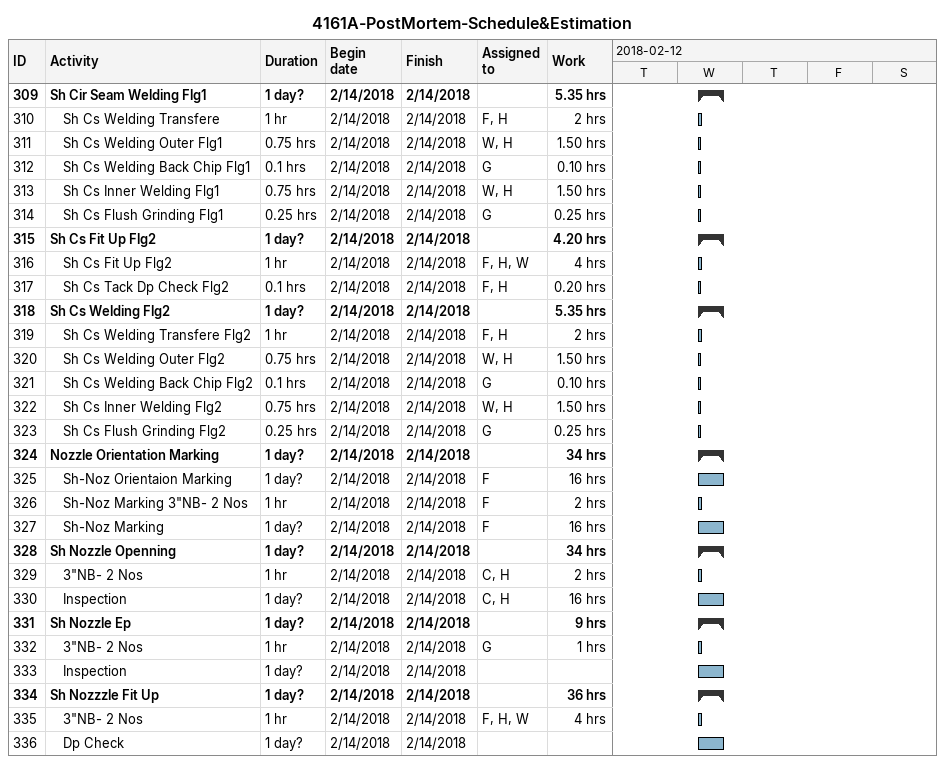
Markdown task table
4161A-PostMortem-Schedule&Estimation

| ID | Level | Task | Duration | Start | Finish | Resources | Work (h) |
|---|---|---|---|---|---|---|---|
| 309 | 1 | **Sh Cir Seam Welding Flg1** | 1d? | 2018-02-14 | 2018-02-14 |  | 5.35 |
| 310 | 2 | Sh Cs Welding Transfere | 1h | 2018-02-14 | 2018-02-14 | F, H | 2 |
| 311 | 2 | Sh Cs Welding Outer Flg1 | 0.75h | 2018-02-14 | 2018-02-14 | W, H | 1.50 |
| 312 | 2 | Sh Cs Welding Back Chip Flg1 | 0.1h | 2018-02-14 | 2018-02-14 | G | 0.10 |
| 313 | 2 | Sh Cs Inner Welding Flg1 | 0.75h | 2018-02-14 | 2018-02-14 | W, H | 1.50 |
| 314 | 2 | Sh Cs Flush Grinding Flg1 | 0.25h | 2018-02-14 | 2018-02-14 | G | 0.25 |
| 315 | 1 | **Sh Cs Fit Up Flg2** | 1d? | 2018-02-14 | 2018-02-14 |  | 4.20 |
| 316 | 2 | Sh Cs Fit Up Flg2 | 1h | 2018-02-14 | 2018-02-14 | F, H, W | 4 |
| 317 | 2 | Sh Cs Tack Dp Check Flg2 | 0.1h | 2018-02-14 | 2018-02-14 | F, H | 0.20 |
| 318 | 1 | **Sh Cs Welding Flg2** | 1d? | 2018-02-14 | 2018-02-14 |  | 5.35 |
| 319 | 2 | Sh Cs Welding Transfere Flg2 | 1h | 2018-02-14 | 2018-02-14 | F, H | 2 |
| 320 | 2 | Sh Cs Welding Outer Flg2 | 0.75h | 2018-02-14 | 2018-02-14 | W, H | 1.50 |
| 321 | 2 | Sh Cs Welding Back Chip Flg2 | 0.1h | 2018-02-14 | 2018-02-14 | G | 0.10 |
| 322 | 2 | Sh Cs Inner Welding Flg2 | 0.75h | 2018-02-14 | 2018-02-14 | W, H | 1.50 |
| 323 | 2 | Sh Cs Flush Grinding Flg2 | 0.25h | 2018-02-14 | 2018-02-14 | G | 0.25 |
| 324 | 1 | **Nozzle Orientation Marking** | 1d? | 2018-02-14 | 2018-02-14 |  | 34 |
| 325 | 2 | Sh-Noz Orientaion Marking | 1d? | 2018-02-14 | 2018-02-14 | F | 16 |
| 326 | 2 | Sh-Noz Marking 3"NB- 2 Nos | 1h | 2018-02-14 | 2018-02-14 | F | 2 |
| 327 | 2 | Sh-Noz Marking | 1d? | 2018-02-14 | 2018-02-14 | F | 16 |
| 328 | 1 | **Sh Nozzle Openning** | 1d? | 2018-02-14 | 2018-02-14 |  | 34 |
| 329 | 2 | 3"NB- 2 Nos | 1h | 2018-02-14 | 2018-02-14 | C, H | 2 |
| 330 | 2 | Inspection | 1d? | 2018-02-14 | 2018-02-14 | C, H | 16 |
| 331 | 1 | **Sh Nozzle Ep** | 1d? | 2018-02-14 | 2018-02-14 |  | 9 |
| 332 | 2 | 3"NB- 2 Nos | 1h | 2018-02-14 | 2018-02-14 | G | 1 |
| 333 | 2 | Inspection | 1d? | 2018-02-14 | 2018-02-14 |  |  |
| 334 | 1 | **Sh Nozzzle Fit Up** | 1d? | 2018-02-14 | 2018-02-14 |  | 36 |
| 335 | 2 | 3"NB- 2 Nos | 1h | 2018-02-14 | 2018-02-14 | F, H, W | 4 |
| 336 | 2 | Dp Check | 1d? | 2018-02-14 | 2018-02-14 |  |  |
